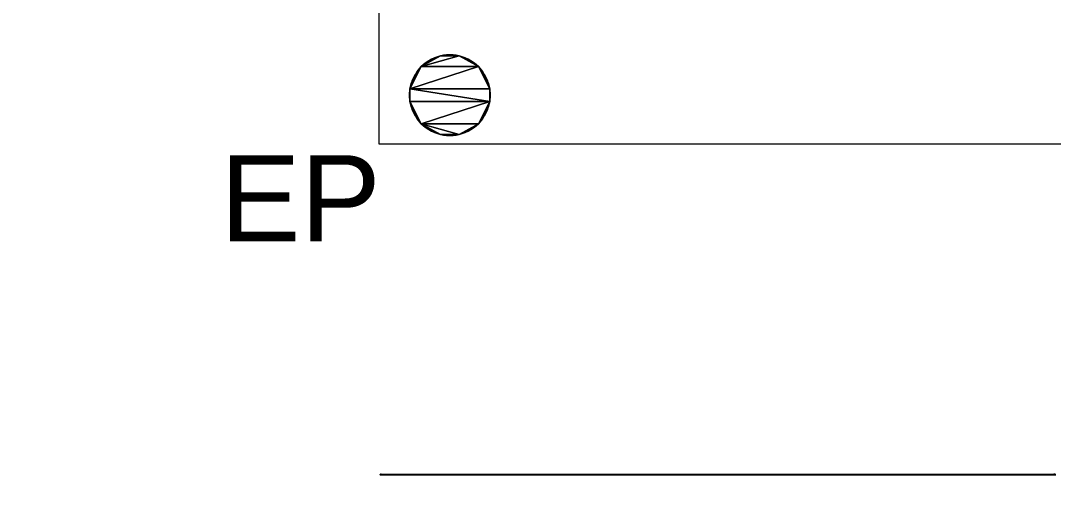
# Model space of a CAD drawing. Header units: metres. Extents: x -12536 to 12621, y -17191 to 9596.
# Drawn here: x -10004.8 to -9851.4, y -14121.6 to -14051.6 of the extents above; entities that cross this region are included whole.
import ezdxf
from ezdxf.lldxf.tags import DXFTag

# ---------------------------------------------------------------- set-up
doc = ezdxf.new("R2010")
doc.units = ezdxf.units.M
doc.header["$MEASUREMENT"] = 0
doc.header["$PDMODE"] = 2
doc.header["$PDSIZE"] = 0.25
doc.layers.add('Calque commun', color=7, linetype='Continuous')
doc.layers.add('Textes', color=7, linetype='Continuous')
doc.styles.add('Arial3', font='arial.ttf', dxfattribs={"height": 0.1})
doc.styles.add('Verdana', font='verdana.ttf', dxfattribs={"height": 0.08})
tags = doc.linetypes.add('HIDDEN2', pattern=[0.1875, 0.125, -0.0625]).pattern_tags.tags
tags[6:7] = [DXFTag(74, 4), DXFTag(75, 0), DXFTag(340, '0'), DXFTag(46, 1.0), DXFTag(50, 0.0), DXFTag(44, 0.0), DXFTag(45, 0.0)]
tags[4:5] = [DXFTag(74, 4), DXFTag(75, 0), DXFTag(340, '0'), DXFTag(46, 1.0), DXFTag(50, 0.0), DXFTag(44, 0.0), DXFTag(45, 0.0)]
doc.dimstyles.new('DIM1', dxfattribs={"dimtxt": 0.08, "dimasz": 0.1, "dimexe": 0.05, "dimexo": 0, "dimgap": 0, "dimtad": 1, "dimjust": 2, "dimzin": 1, "dimdsep": 46, "dimtxsty": 'Verdana', "dimblk": 'ORIGIN', "dimcen": 0.09, "dimadec": 0, "dimazin": 0, "dimtfac": 1, "dimtdec": 4, "dimtix": 1, "dimtofl": 0, "dimtmove": 0, "dimatfit": 3, "dimfxl": 0.05, "dimfxlon": 1, "dimfrac": 2, "dimtolj": 1, "dimtzin": 0, "dimarcsym": 2})

# ---------------------------------------------------------------- blocks, each defined once
blk = doc.blocks.new('_ORIGIN')
at = {"color": 0, "linetype": 'ByBlock', "lineweight": -2}
blk.add_line((0, 0), (-1, 0), dxfattribs=at)
blk.add_circle((0, 0), 0.5, dxfattribs=at)
blk = doc.blocks.new('*D2013')
at = {"layer": 'Calque commun', "color": 0, "linetype": 'ByBlock', "lineweight": -2, "transparency": 16777216}
for p, q in [((-9951.29, -14118.95), (-9951.29, -14119.05)), ((-9951.19, -14119), (-9851.39, -14119)), ((-9851.29, -14119), (-9851.39, -14119)), ((-9851.29, -14118.95), (-9851.29, -14119.05))]:
    blk.add_line(p, q, dxfattribs=at)
at = {"layer": 'Calque commun', "color": 0, "linetype": 'Continuous', "lineweight": -2, "transparency": 16777216}
blk.add_line((-9851.19, -14119), (-9851.09, -14119), dxfattribs=at)
at = {"layer": 'Defpoints', "color": 0, "linetype": 'Continuous', "transparency": 16777216}
for p in [(-9951.29, -14068.63), (-9851.29, -14068.63), (-9851.29, -14119)]:
    blk.add_point(p, dxfattribs=at)
at = {"layer": 'Calque commun', "color": 0, "linetype": 'Continuous', "lineweight": -2, "transparency": 16777216, "xscale": 0.1000000014901161, "yscale": 0.1000000014901161, "zscale": 0.1000000014901161, "rotation": 180}
for p in [(-9951.29, -14119), (-9851.29, -14119)]:
    blk.add_blockref('_ORIGIN', p, dxfattribs=at)
at = {"layer": 'Calque commun', "color": 0, "linetype": 'Continuous', "lineweight": 5, "transparency": 16777216, "insert": (-9851.57, -14119), "char_height": 0.08, "attachment_point": 8, "line_spacing_factor": 0.773441, "style": 'Verdana'}
blk.add_mtext('\\A1;100.00', dxfattribs=at)

msp = doc.modelspace()

# ---------------------------------------------------------------- texts
at = {"layer": 'Textes', "color": 5, "linetype": 'ByBlock', "lineweight": -2, "style": 'Arial3'}
msp.add_text('EP', height=12.8, dxfattribs=at).set_placement((-9975.153, -14084.36))

# ---------------------------------------------------------------- dimensions: what is measured, and where the dimension line sits
at = {"layer": 'Calque commun', "color": 5, "linetype": 'Continuous', "lineweight": 5}
dim = msp.add_aligned_dim(p1=(-9951.286, -14068.627), p2=(-9851.286, -14068.627), distance=-50.368, dimstyle='DIM1', dxfattribs=at)
dim.commit()
dim.dimension.update_dxf_attribs({"geometry": '*D2013', "text_midpoint": (-9851.57, -14118.954)})

# ---------------------------------------------------------------- meshes
at = {"layer": 'Calque commun', "color": 7, "linetype": 'Continuous', "lineweight": 5}
mesh = msp.add_polyface(dxfattribs=at)
corners = [(-6255.473, -10253.272), (-12255.473, -10253.272), (-12255.473, -14453.272), (-6255.473, -14453.272)]
mesh.append_faces([[corners[k] for k in face] for face in [(0, 1, 2, 3)]], dxfattribs={"color": 7})
at = {"layer": 'Calque commun', "color": 16, "linetype": 'HIDDEN2', "lineweight": 5}
mesh = msp.add_polyface(dxfattribs=at)
corners = [(-9291.558, -14049.931), (-9291.558, -14069.931), (-9951.557, -14069.931), (-9951.557, -14049.931)]
mesh.append_faces([[corners[k] for k in face] for face in [(0, 1, 2, 3)]], dxfattribs={"color": 16})
at = {"layer": 'Calque commun', "color": 11, "linetype": 'Continuous', "lineweight": 20}
mesh = msp.add_polyface(dxfattribs=at)
corners = [(-9935.121, -14063.584), (-9935.065, -14063.116), (-9935.047, -14062.646), (-9947.047, -14062.646), (-9947.029, -14063.116), (-9946.973, -14063.584), (-9946.59, -14060.349), (-9946.163, -14059.51), (-9946.393, -14059.922), (-9935.121, -14061.707), (-9935.504, -14060.349), (-9936.193, -14059.119), (-9935.065, -14062.175), (-9939.646, -14068.48), (-9936.804, -14066.888), (-9945.29, -14066.888), (-9935.701, -14059.922), (-9935.931, -14059.51), (-9946.973, -14061.707), (-9935.341, -14064.5), (-9935.213, -14064.046), (-9943.771, -14057.299), (-9942.901, -14056.939), (-9943.343, -14057.102), (-9939.646, -14056.811), (-9937.912, -14057.53), (-9939.193, -14056.939), (-9935.931, -14065.781), (-9935.701, -14065.37), (-9935.504, -14064.942), (-9936.484, -14066.542), (-9936.193, -14066.172), (-9945.901, -14066.172), (-9946.59, -14064.942), (-9946.754, -14060.791), (-9946.881, -14061.245), (-9941.518, -14056.664), (-9941.986, -14056.719), (-9940.108, -14056.719), (-9940.576, -14068.627), (-9941.518, -14068.627), (-9941.047, -14068.646), (-9945.29, -14058.403), (-9944.182, -14057.53), (-9944.574, -14057.791), (-9935.341, -14060.791), (-9939.193, -14068.352), (-9938.751, -14068.189), (-9938.323, -14067.992), (-9936.484, -14058.749), (-9936.804, -14058.403), (-9942.448, -14068.48), (-9941.986, -14068.572), (-9944.182, -14067.761), (-9944.574, -14067.5), (-9937.912, -14067.761), (-9937.52, -14067.5), (-9944.944, -14067.208), (-9938.323, -14057.299), (-9943.771, -14067.992), (-9943.343, -14068.189), (-9942.901, -14068.352), (-9945.61, -14066.542), (-9937.52, -14057.791), (-9937.15, -14058.083), (-9942.448, -14056.811), (-9944.944, -14058.083), (-9937.15, -14067.208), (-9945.901, -14059.119), (-9940.576, -14056.664), (-9940.108, -14068.572), (-9946.754, -14064.5), (-9946.881, -14064.046), (-9946.163, -14065.781), (-9945.61, -14058.749), (-9941.047, -14056.645), (-9935.213, -14061.245), (-9946.393, -14065.37), (-9947.029, -14062.175), (-9938.751, -14057.102)]
mesh.append_faces([[corners[k] for k in face] for face in [(6, 7, 8), (9, 2, 12), (21, 22, 23), (39, 40, 41), (63, 50, 64), (14, 56, 67), (71, 5, 72), (36, 69, 75), (45, 9, 76), (73, 33, 77), (3, 18, 78)]], dxfattribs={"vtx0": -1, "color": 11})
mesh.append_faces([[corners[k] for k in face] for face in [(24, 25, 26), (53, 15, 54), (27, 29, 31), (59, 61, 53), (32, 33, 73), (51, 53, 61), (19, 0, 29), (13, 52, 70), (11, 10, 17)]], dxfattribs={"vtx0": -1, "vtx1": -1, "color": 11})
mesh.append_faces([[corners[k] for k in face] for face in [(9, 10, 11), (13, 14, 15), (3, 5, 18), (32, 5, 33), (13, 55, 14), (51, 15, 53), (13, 15, 51), (18, 5, 0), (14, 31, 0), (9, 0, 2), (65, 43, 42), (18, 42, 68), (24, 42, 50), (32, 15, 5), (9, 50, 18), (15, 0, 5), (15, 14, 0), (18, 50, 42), (9, 11, 50), (31, 29, 0), (24, 50, 25), (24, 65, 42), (6, 18, 68), (9, 18, 0)]], dxfattribs={"vtx0": -1, "vtx1": -1, "vtx2": -1, "color": 11})
mesh.append_faces([[corners[k] for k in face] for face in [(42, 43, 44), (13, 51, 52), (26, 25, 58), (46, 48, 55), (36, 38, 69), (6, 68, 7), (24, 37, 65), (39, 52, 40)]], dxfattribs={"vtx0": -1, "vtx2": -1, "color": 11})
mesh.append_faces([[corners[k] for k in face] for face in [(36, 37, 38), (24, 38, 37), (45, 10, 9), (55, 56, 14), (6, 34, 18), (21, 43, 22), (39, 70, 52), (13, 46, 55), (65, 22, 43), (63, 25, 50), (71, 33, 5)]], dxfattribs={"vtx1": -1, "vtx2": -1, "color": 11})
mesh.append_faces([[corners[k] for k in face] for face in [(0, 1, 2), (3, 4, 5), (10, 16, 17), (19, 20, 0), (27, 28, 29), (14, 30, 31), (34, 35, 18), (46, 47, 48), (11, 49, 50), (15, 57, 54), (59, 60, 61), (32, 62, 15), (44, 66, 42), (42, 74, 68), (58, 79, 26)]], dxfattribs={"vtx2": -1, "color": 11})

doc.saveas('drawing.dxf')
